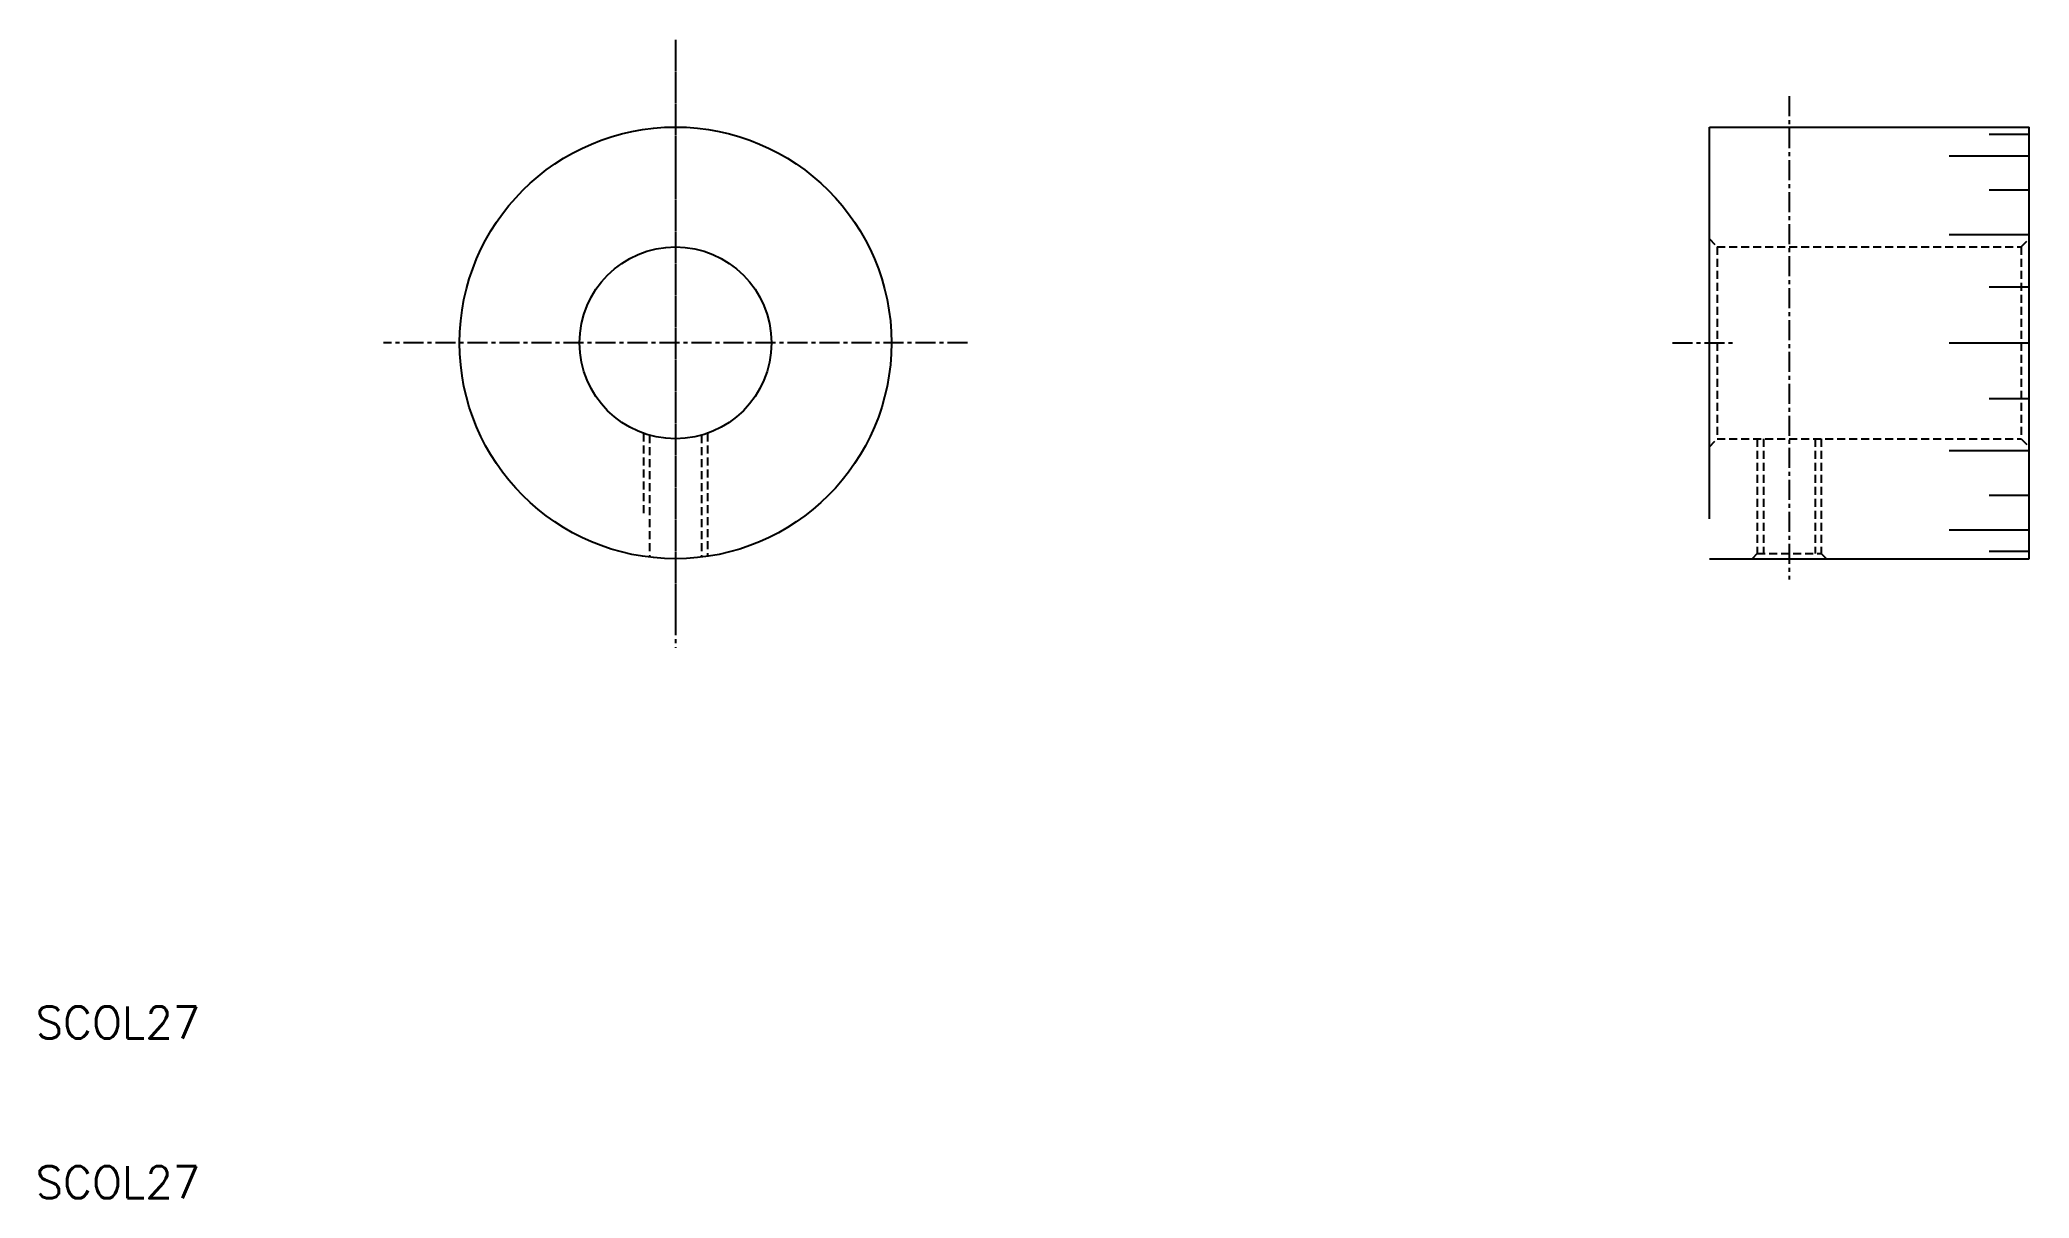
# Model space of a CAD drawing. Extents: x 10 to 135, y 10 to 82.
import ezdxf

# ---------------------------------------------------------------- set-up
doc = ezdxf.new("R2010")
doc.units = 0
doc.linetypes.add('CENTER', pattern=[2, 1.25, -0.25, 0.25, -0.25])
doc.linetypes.add('DASHED', pattern=[0.75, 0.5, -0.25])
doc.layers.get('0').update_dxf_attribs({"linetype": 'CONTINUOUS'})
doc.layers.add('CENTER', color=1, linetype='CENTER')
doc.styles.get("Standard").update_dxf_attribs({"font": 'txt.shx'})

msp = doc.modelspace()

# ---------------------------------------------------------------- linework, layer by layer
at = {"color": 7, "linetype": 'CONTINUOUS'}
for p, q in [((114.63, 77), (134.63, 77)), ((114.63, 52.5), (114.63, 77)), ((134.63, 76.54), (132.13, 76.54)), ((134.63, 50), (134.63, 77)), ((129.63, 75.19), (134.63, 75.19)), ((134.63, 73.05), (132.13, 73.05)), ((134.63, 70.25), (129.63, 70.25)), ((134.63, 66.99), (132.13, 66.99)), ((129.63, 63.5), (134.63, 63.5)), ((129.63, 63.5), (134.63, 63.5)), ((134.63, 60.01), (132.13, 60.01)), ((134.63, 56.75), (129.63, 56.75)), ((134.63, 53.95), (132.13, 53.95)), ((129.63, 51.81), (134.63, 51.81)), ((114.63, 50), (125.21, 50)), ((125.21, 50), (134.63, 50)), ((134.63, 50.46), (132.13, 50.46))]:
    msp.add_line(p, q, dxfattribs=at)
at = {"color": 3, "linetype": 'DASHED'}
for p, q in [((114.63, 70), (115.13, 69.5)), ((134.13, 69.5), (134.63, 70)), ((115.13, 69.5), (134.13, 69.5)), ((115.13, 69.5), (115.13, 57.5)), ((134.13, 69.5), (134.13, 57.5)), ((48, 57.84), (48, 52.68)), ((48.38, 57.72), (48.38, 50.1)), ((51.62, 57.72), (51.62, 50.1)), ((52, 57.84), (52, 50.15)), ((114.63, 57), (115.13, 57.5)), ((115.13, 57.5), (134.13, 57.5)), ((117.63, 57.5), (117.63, 50.32)), ((118.01, 57.5), (118.01, 50.32)), ((121.25, 57.5), (121.25, 50.32)), ((121.63, 57.5), (121.63, 50.32)), ((134.13, 57.5), (134.63, 57)), ((117.63, 50.32), (117.31, 50)), ((117.63, 50.32), (121.63, 50.32)), ((121.63, 50.32), (121.95, 50))]:
    msp.add_line(p, q, dxfattribs=at)
at = {"color": 7, "linetype": 'CONTINUOUS'}
for radius in [13.5, 6]:
    msp.add_circle((50, 63.5), radius, dxfattribs=at)
at = {"layer": 'CENTER', "color": 1, "linetype": 'CENTER'}
for p, q in [((50, 82.46), (50, 44.43)), ((50, 81.75), (50, 45.25)), ((119.63, 78.93), (119.63, 48.71)), ((68.25, 63.5), (31.75, 63.5)), ((112.32, 63.5), (116.26, 63.5))]:
    msp.add_line(p, q, dxfattribs=at)

# ---------------------------------------------------------------- texts
at = {"color": 7, "linetype": 'CONTINUOUS'}
for p in [(10, 20), (10, 10)]:
    msp.add_text('SCOL27', height=2, dxfattribs=at).set_placement(p)

doc.saveas('drawing.dxf')
